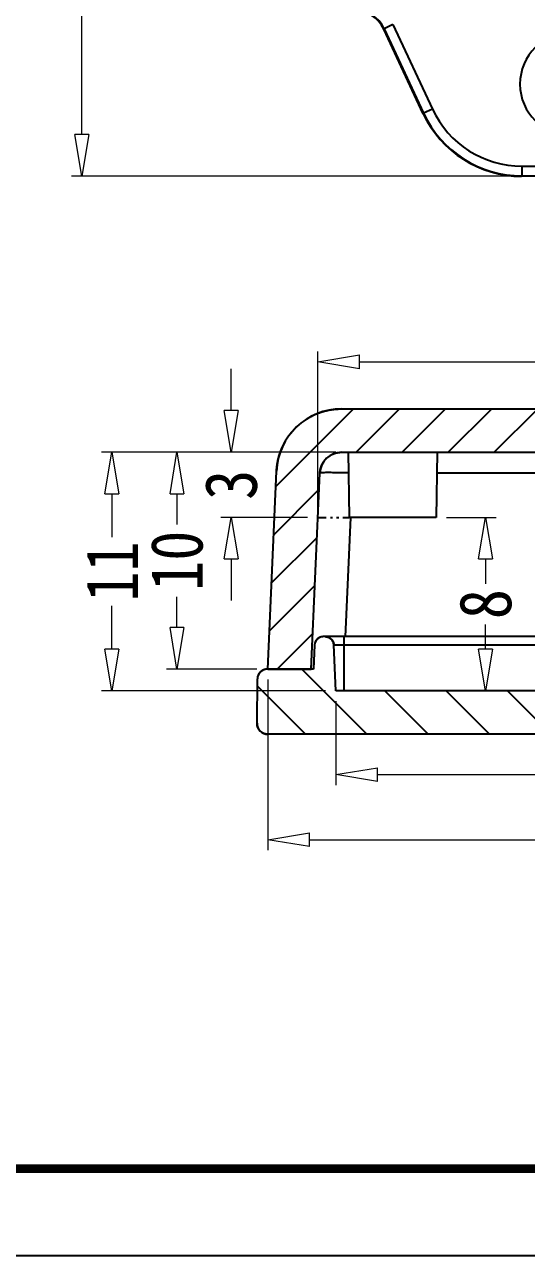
# Model space of a CAD drawing. Header units: millimetres. Extents: x 424 to 1788, y -1993 to 196.
# Drawn here: x 472 to 495.1, y 34.8 to 91.6 of the extents above; entities that cross this region are included whole.
import ezdxf

# ---------------------------------------------------------------- set-up
doc = ezdxf.new("R2010")
doc.units = ezdxf.units.MM
doc.linetypes.add('DIVIDE', pattern=[31.75, 12.7, -6.35, 0, -6.35, 0, -6.35])
doc.layers.add('dim', color=3, linetype='Continuous', lineweight=9)
doc.layers.add('from', color=7, linetype='Continuous')
doc.styles.add('FFS', font='SIMFANG.TTF', dxfattribs={"width": 0.85})
doc.dimstyles.new('YanXiu', dxfattribs={"dimtxt": 2.5, "dimasz": 2.2, "dimexe": 1, "dimexo": 0.6, "dimgap": 0.66, "dimtad": 0, "dimzin": 9, "dimdsep": 46, "dimtxsty": 'FFS', "dimblk": 'CLOSEDBLANK', "dimcen": 0, "dimclrd": 256, "dimclre": 131, "dimclrt": 42, "dimazin": 0, "dimtfac": 1, "dimtofl": 0, "dimtmove": 0, "dimatfit": 3, "dimldrblk": 'CLOSEDBLANK', "dimfxl": 1, "dimlwd": 5, "dimlwe": 5, "dimarcsym": 0})

# ---------------------------------------------------------------- blocks, each defined once
blk = doc.blocks.new('_ClosedBlank')
at = {"color": 0, "linetype": 'ByBlock', "lineweight": -2}
for p, q in [((-1, 0.167), (0, 0)), ((-1, 0.167), (-1, -0.167)), ((0, 0), (-1, -0.167))]:
    blk.add_line(p, q, dxfattribs=at)
blk = doc.blocks.new('*D80')
at = {"layer": 'Defpoints', "color": 0}
for p in [(494.894, 180.888), (474.629, 84.588), (494.894, 84.588)]:
    blk.add_point(p, dxfattribs=at)
at = {"layer": 'dim', "color": 131, "lineweight": 5}
for p, q in [((494.414, 180.888), (474.149, 180.888)), ((494.414, 84.588), (474.149, 84.588))]:
    blk.add_line(p, q, dxfattribs=at)
at = {"layer": 'dim', "lineweight": 5}
for p, q in [((474.629, 178.968), (474.629, 135.821)), ((474.629, 86.508), (474.629, 129.656))]:
    blk.add_line(p, q, dxfattribs=at)
at = {"layer": 'dim', "lineweight": 5, "xscale": 1.92, "yscale": 1.92, "zscale": 1.92}
for p, rotation in [((474.629, 180.888), 90), ((474.629, 84.588), 270)]:
    blk.add_blockref('_ClosedBlank', p, dxfattribs=dict(at, rotation=rotation))
at = {"layer": 'dim', "color": 42, "insert": (474.629, 132.738), "char_height": 2.4, "attachment_point": 5, "rotation": 90, "style": 'FFS'}
blk.add_mtext('96.3', dxfattribs=at)
blk = doc.blocks.new('*D85')
at = {"layer": 'Defpoints', "color": 0}
for p in [(520.891, 76.037), (485.506, 68.865, 0), (520.891, 68.865, 0)]:
    blk.add_point(p, dxfattribs=at)
at = {"layer": 'dim', "color": 131, "lineweight": 5}
for p, q in [((485.506, 69.345), (485.506, 76.517)), ((520.891, 69.345), (520.891, 76.517))]:
    blk.add_line(p, q, dxfattribs=at)
at = {"layer": 'dim', "lineweight": 5}
for p, q in [((487.426, 76.037), (499.487, 76.037)), ((518.971, 76.037), (506.909, 76.037))]:
    blk.add_line(p, q, dxfattribs=at)
at = {"layer": 'dim', "lineweight": 5, "xscale": 1.92, "yscale": 1.92, "zscale": 1.92, "rotation": 180}
blk.add_blockref('_ClosedBlank', (485.506, 76.037), dxfattribs=at)
at = {"layer": 'dim', "lineweight": 5, "xscale": 1.92, "yscale": 1.92, "zscale": 1.92}
blk.add_blockref('_ClosedBlank', (520.891, 76.037), dxfattribs=at)
at = {"layer": 'dim', "color": 42, "insert": (503.198, 76.037), "char_height": 2.4, "attachment_point": 5, "style": 'FFS'}
blk.add_mtext('35.38', dxfattribs=at)
blk = doc.blocks.new('*D86')
at = {"layer": 'Defpoints', "color": 0}
for p in [(486.333, 60.865, 0), (520.063, 60.865, 0), (520.063, 57.004)]:
    blk.add_point(p, dxfattribs=at)
at = {"layer": 'dim', "color": 131, "lineweight": 5}
for p, q in [((486.333, 60.385), (486.333, 56.524)), ((520.063, 60.385), (520.063, 56.524))]:
    blk.add_line(p, q, dxfattribs=at)
at = {"layer": 'dim', "lineweight": 5}
for p, q in [((488.253, 57.004), (499.454, 57.004)), ((518.143, 57.004), (506.942, 57.004))]:
    blk.add_line(p, q, dxfattribs=at)
at = {"layer": 'dim', "lineweight": 5, "xscale": 1.92, "yscale": 1.92, "zscale": 1.92, "rotation": 180}
blk.add_blockref('_ClosedBlank', (486.333, 57.004), dxfattribs=at)
at = {"layer": 'dim', "lineweight": 5, "xscale": 1.92, "yscale": 1.92, "zscale": 1.92}
blk.add_blockref('_ClosedBlank', (520.063, 57.004), dxfattribs=at)
at = {"layer": 'dim', "color": 42, "insert": (503.198, 57.004), "char_height": 2.4, "attachment_point": 5, "style": 'FFS'}
blk.add_mtext('33.73', dxfattribs=at)
blk = doc.blocks.new('*D87')
at = {"layer": 'Defpoints', "color": 0}
for p in [(483.198, 61.865, 0), (523.198, 61.865, 0), (523.198, 54.004)]:
    blk.add_point(p, dxfattribs=at)
at = {"layer": 'dim', "color": 131, "lineweight": 5}
for p, q in [((483.198, 61.385), (483.198, 53.524)), ((523.198, 61.385), (523.198, 53.524))]:
    blk.add_line(p, q, dxfattribs=at)
at = {"layer": 'dim', "lineweight": 5}
for p, q in [((485.118, 54.004), (501.494, 54.004)), ((521.278, 54.004), (504.902, 54.004))]:
    blk.add_line(p, q, dxfattribs=at)
at = {"layer": 'dim', "lineweight": 5, "xscale": 1.92, "yscale": 1.92, "zscale": 1.92, "rotation": 180}
blk.add_blockref('_ClosedBlank', (483.198, 54.004), dxfattribs=at)
at = {"layer": 'dim', "lineweight": 5, "xscale": 1.92, "yscale": 1.92, "zscale": 1.92}
blk.add_blockref('_ClosedBlank', (523.198, 54.004), dxfattribs=at)
at = {"layer": 'dim', "color": 42, "insert": (503.198, 54.004), "char_height": 2.4, "attachment_point": 5, "style": 'FFS'}
blk.add_mtext('40', dxfattribs=at)
blk = doc.blocks.new('*D88')
at = {"layer": 'Defpoints', "color": 0}
for p in [(486.812, 71.865, 0), (479.011, 61.865), (483.166, 61.865, 0)]:
    blk.add_point(p, dxfattribs=at)
at = {"layer": 'dim', "color": 131, "lineweight": 5}
for p, q in [((486.332, 71.865), (478.531, 71.865)), ((482.686, 61.865), (478.531, 61.865))]:
    blk.add_line(p, q, dxfattribs=at)
at = {"layer": 'dim', "lineweight": 5}
for p, q in [((479.011, 69.945), (479.011, 68.53)), ((479.011, 63.785), (479.011, 65.2))]:
    blk.add_line(p, q, dxfattribs=at)
at = {"layer": 'dim', "lineweight": 5, "xscale": 1.92, "yscale": 1.92, "zscale": 1.92}
for p, rotation in [((479.011, 71.865), 90), ((479.011, 61.865), 270)]:
    blk.add_blockref('_ClosedBlank', p, dxfattribs=dict(at, rotation=rotation))
at = {"layer": 'dim', "color": 42, "insert": (479.011, 66.865), "char_height": 2.4, "attachment_point": 5, "rotation": 90, "style": 'FFS'}
blk.add_mtext('10', dxfattribs=at)
blk = doc.blocks.new('*D89')
at = {"layer": 'Defpoints', "color": 0}
for p in [(486.812, 71.865, 0), (476.011, 60.865), (486.333, 60.865, 0)]:
    blk.add_point(p, dxfattribs=at)
at = {"layer": 'dim', "color": 131, "lineweight": 5}
for p, q in [((486.332, 71.865), (475.531, 71.865)), ((485.853, 60.865), (475.531, 60.865))]:
    blk.add_line(p, q, dxfattribs=at)
at = {"layer": 'dim', "lineweight": 5}
for p, q in [((476.011, 69.945), (476.011, 67.947)), ((476.011, 62.785), (476.011, 64.782))]:
    blk.add_line(p, q, dxfattribs=at)
at = {"layer": 'dim', "lineweight": 5, "xscale": 1.92, "yscale": 1.92, "zscale": 1.92}
for p, rotation in [((476.011, 71.865), 90), ((476.011, 60.865), 270)]:
    blk.add_blockref('_ClosedBlank', p, dxfattribs=dict(at, rotation=rotation))
at = {"layer": 'dim', "color": 42, "insert": (476.011, 66.365), "char_height": 2.4, "attachment_point": 5, "rotation": 90, "style": 'FFS'}
blk.add_mtext('11', dxfattribs=at)
blk = doc.blocks.new('*D90')
at = {"layer": 'Defpoints', "color": 0}
for p in [(486.812, 71.865, 0), (481.511, 68.865), (485.506, 68.865)]:
    blk.add_point(p, dxfattribs=at)
at = {"layer": 'dim', "lineweight": 5}
for p, q in [((481.511, 73.785), (481.511, 75.705)), ((481.511, 66.945), (481.511, 65.025))]:
    blk.add_line(p, q, dxfattribs=at)
at = {"layer": 'dim', "color": 131, "lineweight": 5}
for p, q in [((486.332, 71.865), (481.031, 71.865)), ((485.026, 68.865), (481.031, 68.865))]:
    blk.add_line(p, q, dxfattribs=at)
at = {"layer": 'dim', "lineweight": 5, "xscale": 1.92, "yscale": 1.92, "zscale": 1.92}
for p, rotation in [((481.511, 71.865), 270), ((481.511, 68.865), 90)]:
    blk.add_blockref('_ClosedBlank', p, dxfattribs=dict(at, rotation=rotation))
at = {"layer": 'dim', "color": 42, "insert": (481.511, 70.365), "char_height": 2.4, "attachment_point": 5, "rotation": 90, "style": 'FFS'}
blk.add_mtext('3', dxfattribs=at)
blk = doc.blocks.new('*D91')
at = {"layer": 'Defpoints', "color": 0}
for p in [(490.948, 68.865, 0), (491.413, 60.865, 0), (493.231, 60.865)]:
    blk.add_point(p, dxfattribs=at)
at = {"layer": 'dim', "color": 131, "lineweight": 5}
for p, q in [((491.428, 68.865), (493.711, 68.865)), ((491.893, 60.865), (493.711, 60.865))]:
    blk.add_line(p, q, dxfattribs=at)
at = {"layer": 'dim', "lineweight": 5}
for p, q in [((493.231, 66.945), (493.231, 65.797)), ((493.231, 62.785), (493.231, 63.933))]:
    blk.add_line(p, q, dxfattribs=at)
at = {"layer": 'dim', "lineweight": 5, "xscale": 1.92, "yscale": 1.92, "zscale": 1.92}
for p, rotation in [((493.231, 68.865), 90), ((493.231, 60.865), 270)]:
    blk.add_blockref('_ClosedBlank', p, dxfattribs=dict(at, rotation=rotation))
at = {"layer": 'dim', "color": 42, "insert": (493.231, 64.865), "char_height": 2.4, "attachment_point": 5, "rotation": 90, "style": 'FFS'}
blk.add_mtext('8', dxfattribs=at)

msp = doc.modelspace()

# ---------------------------------------------------------------- hatches: boundary and pattern name
at = {"linetype": 'Continuous'}
h = msp.add_hatch(dxfattribs=at)
h.set_pattern_fill('DEFAULT__3', color=40, scale=1.5, angle=225, style=0, pattern_type=0)
h.set_pattern_definition([(225, (939.925, -336.7351), (1.06066, -1.06066), [])])
edge = h.paths.add_edge_path()
edge.add_line((521.196, 61.865), (523.198, 61.865))
edge.add_line((521.196, 61.865), (520.801, 70.909))
edge.add_spline(control_points=[(520.801, 70.909), (520.777, 71.474), (520.368, 71.865), (519.802, 71.865)], knot_values=[0, 0, 0, 0, 1, 1, 1, 1], weights=[1, 0.814909, 0.814909, 1], degree=3, periodic=0)
edge.add_line((486.594, 71.865), (519.802, 71.865))
edge.add_spline(control_points=[(485.595, 70.909), (485.62, 71.474), (486.028, 71.865), (486.594, 71.865)], knot_values=[0, 0, 0, 0, 1, 1, 1, 1], weights=[1, 0.814909, 0.814909, 1], degree=3, periodic=0)
edge.add_line((485.2, 61.865), (485.595, 70.909))
edge.add_line((483.198, 61.865), (485.2, 61.865))
edge.add_line((483.198, 61.865), (483.597, 70.996))
edge.add_spline(control_points=[(483.597, 70.996), (483.671, 72.691), (484.897, 73.865), (486.594, 73.865)], knot_values=[0, 0, 0, 0, 1, 1, 1, 1], weights=[1, 0.814909, 0.814909, 1], degree=3, periodic=0)
edge.add_line((486.594, 73.865), (519.802, 73.865))
edge.add_spline(control_points=[(522.799, 70.996), (522.725, 72.691), (521.499, 73.865), (519.802, 73.865)], knot_values=[0, 0, 0, 0, 1, 1, 1, 1], weights=[1, 0.814909, 0.814909, 1], degree=3, periodic=0)
edge.add_line((523.198, 61.865), (522.799, 70.996))
h = msp.add_hatch(dxfattribs=at)
h.set_pattern_fill('DEFAULT__4', color=40, scale=2, angle=135, style=0, pattern_type=0)
h.set_pattern_definition([(135, (939.925, -336.7351), (-1.4142136, -1.4142136), [])])
edge = h.paths.add_edge_path()
edge.add_line((523.23, 61.865), (521.096, 61.865))
edge.add_spline(control_points=[(523.23, 61.865), (523.492, 61.865), (523.678, 61.681), (523.68, 61.419)], knot_values=[0, 0, 0, 0, 1, 1, 1, 1], weights=[1, 0.80679, 0.80679, 1], degree=3, periodic=0)
edge.add_line((523.698, 59.369), (523.68, 61.419))
edge.add_spline(control_points=[(523.198, 58.865), (523.493, 58.865), (523.701, 59.074), (523.698, 59.369)], knot_values=[0, 0, 0, 0, 1, 1, 1, 1], weights=[1, 0.802676, 0.802676, 1], degree=3, periodic=0)
edge.add_line((523.198, 58.865), (483.198, 58.865))
edge.add_spline(control_points=[(483.198, 58.865), (482.903, 58.865), (482.696, 59.074), (482.698, 59.369)], knot_values=[0, 0, 0, 0, 1, 1, 1, 1], weights=[1, 0.802676, 0.802676, 1], degree=3, periodic=0)
edge.add_line((482.698, 59.369), (482.716, 61.419))
edge.add_spline(control_points=[(483.166, 61.865), (482.904, 61.865), (482.718, 61.681), (482.716, 61.419)], knot_values=[0, 0, 0, 0, 1, 1, 1, 1], weights=[1, 0.80679, 0.80679, 1], degree=3, periodic=0)
edge.add_line((485.3, 61.865), (483.166, 61.865))
edge.add_line((485.349, 62.982), (485.3, 61.865))
edge.add_spline(control_points=[(485.749, 63.365), (485.522, 63.365), (485.359, 63.208), (485.349, 62.982)], knot_values=[0, 0, 0, 0, 1, 1, 1, 1], weights=[1, 0.814909, 0.814909, 1], degree=3, periodic=0)
edge.add_line((485.841, 63.365), (485.749, 63.365))
edge.add_spline(control_points=[(485.841, 63.365), (486.067, 63.365), (486.231, 63.208), (486.241, 62.982)], knot_values=[0, 0, 0, 0, 1, 1, 1, 1], weights=[1, 0.814909, 0.814909, 1], degree=3, periodic=0)
edge.add_line((486.333, 60.865), (486.241, 62.982))
edge.add_line((520.063, 60.865), (486.333, 60.865))
edge.add_line((520.063, 60.865), (520.156, 62.982))
edge.add_spline(control_points=[(520.555, 63.365), (520.329, 63.365), (520.166, 63.208), (520.156, 62.982)], knot_values=[0, 0, 0, 0, 1, 1, 1, 1], weights=[1, 0.814909, 0.814909, 1], degree=3, periodic=0)
edge.add_line((520.648, 63.365), (520.555, 63.365))
edge.add_spline(control_points=[(520.648, 63.365), (520.874, 63.365), (521.037, 63.208), (521.047, 62.982)], knot_values=[0, 0, 0, 0, 1, 1, 1, 1], weights=[1, 0.814909, 0.814909, 1], degree=3, periodic=0)
edge.add_line((521.047, 62.982), (521.096, 61.865))

# ---------------------------------------------------------------- linework, layer by layer
at = {"color": 7, "linetype": 'Continuous'}
for p, q in [((488.556, 91.39), (488.545, 91.372)), ((490.362, 87.475), (488.545, 91.372)), ((488.964, 91.58), (488.556, 91.39)), ((488.556, 91.39), (490.373, 87.493)), ((488.964, 91.58), (490.781, 87.683)), ((490.373, 87.493), (490.362, 87.475)), ((490.781, 87.683), (490.373, 87.493)), ((511.503, 84.588), (494.893, 84.588)), ((494.905, 84.606), (494.894, 84.588)), ((494.905, 85.056), (494.905, 84.606)), ((494.905, 85.056), (511.492, 85.056)), ((494.905, 84.606), (511.491, 84.606)), ((486.594, 73.865, 0), (519.802, 73.865, 0)), ((486.594, 73.865, 0), (519.802, 73.865, 0)), ((486.594, 71.865, 0), (519.802, 71.865, 0)), ((486.594, 71.865, 0), (519.802, 71.865, 0)), ((486.896, 71.865, 0), (486.948, 68.865, 0)), ((491.001, 71.865, 0), (490.948, 68.865, 0)), ((483.198, 61.865, 0), (483.597, 70.996, 0)), ((483.198, 61.865, 0), (483.597, 70.996, 0)), ((485.2, 61.865, 0), (485.595, 70.909, 0)), ((485.2, 61.865, 0), (485.595, 70.909, 0)), ((512.965, 70.909, 0), (490.984, 70.909, 0)), ((487.004, 68.863, 0), (486.764, 63.362, 0)), ((490.948, 68.865, 0), (486.948, 68.865, 0)), ((485.349, 62.982, 0), (485.3, 61.865, 0)), ((485.349, 62.982, 0), (485.3, 61.865, 0)), ((514.939, 63.365, 0), (485.749, 63.365, 0)), ((485.841, 63.365, 0), (485.749, 63.365, 0)), ((486.333, 60.865, 0), (486.241, 62.982, 0)), ((486.241, 62.982, 0), (514.933, 62.982, 0)), ((486.333, 60.865, 0), (486.241, 62.982, 0)), ((486.699, 63.365, 0), (486.699, 60.865, 0)), ((485.3, 61.865, 0), (483.166, 61.865, 0)), ((485.3, 61.865, 0), (483.166, 61.865, 0)), ((483.198, 61.865, 0), (485.2, 61.865, 0)), ((482.698, 59.369, 0), (482.716, 61.419, 0)), ((482.698, 59.369, 0), (482.716, 61.419, 0)), ((520.063, 60.865, 0), (486.333, 60.865, 0)), ((520.063, 60.865, 0), (486.333, 60.865, 0)), ((523.198, 58.865, 0), (483.198, 58.865, 0)), ((523.198, 58.865, 0), (483.198, 58.865, 0))]:
    msp.add_line(p, q, dxfattribs=at)
at = {"color": 2, "linetype": 'DIVIDE', "ltscale": 0.03}
msp.add_line((485.506, 68.865), (486.948, 68.865), dxfattribs=at)
at = {"color": 7, "linetype": 'Continuous'}
for centre, radius, start, end in [((487.185, 90.739), 1.5, 25, 90.0074), ((487.197, 90.756), 1.5, 25.0001, 90.0072), ((497.198, 88.838), 2.382, 90, 270), ((494.893, 89.588), 5, 205.0001, 270.0039), ((494.905, 89.606), 5, 205, 270.0039), ((494.905, 89.606), 4.55, 204.9998, 270.0002), ((486.594, 70.865, 0), 3, 90, 177.5), ((486.594, 70.865, 0), 1, 90, 177.5), ((485.749, 62.965, 0), 0.4, 90, 177.5), ((485.841, 62.965, 0), 0.4, 2.5, 90), ((483.166, 61.415, 0), 0.45, 90, 179.5), ((483.198, 59.365, 0), 0.5, 179.5, 270)]:
    msp.add_arc(centre, radius, start, end, dxfattribs=at)
for points, start_tangent, end_tangent in [([(483.597, 70.996, 0), (483.598, 71.028, 0), (483.6, 71.061, 0), (483.603, 71.093, 0), (483.605, 71.126, 0), (483.608, 71.159, 0), (483.612, 71.192, 0), (483.616, 71.225, 0), (483.62, 71.258, 0), (483.624, 71.292, 0), (483.629, 71.325, 0), (483.635, 71.358, 0), (483.641, 71.392, 0), (483.647, 71.425, 0), (483.653, 71.459, 0), (483.66, 71.493, 0), (483.668, 71.526, 0), (483.676, 71.56, 0), (483.684, 71.594, 0), (483.692, 71.627, 0), (483.701, 71.661, 0), (483.711, 71.695, 0), (483.721, 71.728, 0), (483.731, 71.762, 0), (483.742, 71.796, 0), (483.753, 71.829, 0), (483.765, 71.863, 0), (483.777, 71.897, 0), (483.789, 71.93, 0), (483.802, 71.964, 0), (483.816, 71.997, 0), (483.83, 72.03, 0), (483.844, 72.064, 0), (483.858, 72.097, 0), (483.874, 72.13, 0), (483.889, 72.163, 0), (483.905, 72.195, 0), (483.921, 72.228, 0), (483.938, 72.261, 0), (483.956, 72.293, 0), (483.973, 72.325, 0), (483.991, 72.357, 0), (484.01, 72.389, 0), (484.029, 72.421, 0), (484.048, 72.452, 0), (484.068, 72.484, 0), (484.088, 72.515, 0), (484.109, 72.546, 0), (484.13, 72.577, 0), (484.152, 72.607, 0), (484.173, 72.637, 0), (484.196, 72.667, 0), (484.218, 72.697, 0), (484.241, 72.727, 0), (484.265, 72.756, 0), (484.289, 72.785, 0), (484.313, 72.813, 0), (484.337, 72.842, 0), (484.362, 72.87, 0), (484.388, 72.898, 0), (484.413, 72.925, 0), (484.439, 72.952, 0), (484.466, 72.979, 0), (484.492, 73.006, 0), (484.519, 73.032, 0), (484.547, 73.058, 0), (484.574, 73.083, 0), (484.602, 73.109, 0), (484.631, 73.133, 0), (484.659, 73.158, 0), (484.688, 73.182, 0), (484.717, 73.206, 0), (484.747, 73.229, 0), (484.777, 73.252, 0), (484.806, 73.274, 0), (484.837, 73.296, 0), (484.867, 73.318, 0), (484.898, 73.34, 0), (484.929, 73.36, 0), (484.96, 73.381, 0), (484.991, 73.401, 0), (485.023, 73.421, 0), (485.055, 73.44, 0), (485.087, 73.459, 0), (485.119, 73.477, 0), (485.151, 73.495, 0), (485.184, 73.513, 0), (485.217, 73.53, 0), (485.249, 73.547, 0), (485.282, 73.563, 0), (485.316, 73.579, 0), (485.349, 73.594, 0), (485.382, 73.609, 0), (485.416, 73.624, 0), (485.449, 73.638, 0), (485.483, 73.652, 0), (485.516, 73.665, 0), (485.55, 73.678, 0), (485.584, 73.69, 0), (485.618, 73.702, 0), (485.652, 73.713, 0), (485.686, 73.724, 0), (485.72, 73.735, 0), (485.754, 73.745, 0), (485.788, 73.755, 0), (485.822, 73.764, 0), (485.857, 73.773, 0), (485.891, 73.781, 0), (485.925, 73.789, 0), (485.959, 73.797, 0), (485.993, 73.804, 0), (486.027, 73.811, 0), (486.061, 73.817, 0), (486.095, 73.823, 0), (486.129, 73.829, 0), (486.163, 73.834, 0), (486.196, 73.838, 0), (486.23, 73.843, 0), (486.264, 73.847, 0), (486.297, 73.85, 0), (486.331, 73.853, 0), (486.364, 73.856, 0), (486.397, 73.858, 0), (486.43, 73.86, 0), (486.463, 73.862, 0), (486.496, 73.863, 0), (486.529, 73.864, 0), (486.561, 73.865, 0), (486.594, 73.865, 0)], (0.043619, 0.999048), (1, 0)), ([(485.595, 70.909, 0), (485.595, 70.919, 0), (485.596, 70.93, 0), (485.597, 70.941, 0), (485.598, 70.952, 0), (485.599, 70.963, 0), (485.6, 70.974, 0), (485.601, 70.985, 0), (485.603, 70.996, 0), (485.604, 71.007, 0), (485.606, 71.018, 0), (485.608, 71.029, 0), (485.609, 71.041, 0), (485.612, 71.052, 0), (485.614, 71.063, 0), (485.616, 71.074, 0), (485.619, 71.085, 0), (485.621, 71.097, 0), (485.624, 71.108, 0), (485.627, 71.119, 0), (485.63, 71.13, 0), (485.633, 71.142, 0), (485.636, 71.153, 0), (485.64, 71.164, 0), (485.643, 71.175, 0), (485.647, 71.186, 0), (485.651, 71.198, 0), (485.655, 71.209, 0), (485.659, 71.22, 0), (485.663, 71.231, 0), (485.668, 71.242, 0), (485.672, 71.253, 0), (485.677, 71.264, 0), (485.682, 71.276, 0), (485.687, 71.287, 0), (485.692, 71.297, 0), (485.698, 71.308, 0), (485.703, 71.319, 0), (485.709, 71.33, 0), (485.714, 71.341, 0), (485.72, 71.352, 0), (485.726, 71.362, 0), (485.733, 71.373, 0), (485.739, 71.384, 0), (485.745, 71.394, 0), (485.752, 71.405, 0), (485.759, 71.415, 0), (485.766, 71.425, 0), (485.773, 71.435, 0), (485.78, 71.446, 0), (485.787, 71.456, 0), (485.795, 71.466, 0), (485.802, 71.476, 0), (485.81, 71.485, 0), (485.818, 71.495, 0), (485.826, 71.505, 0), (485.834, 71.514, 0), (485.842, 71.524, 0), (485.85, 71.533, 0), (485.859, 71.543, 0), (485.867, 71.552, 0), (485.876, 71.561, 0), (485.885, 71.57, 0), (485.893, 71.579, 0), (485.902, 71.587, 0), (485.912, 71.596, 0), (485.921, 71.604, 0), (485.93, 71.613, 0), (485.94, 71.621, 0), (485.949, 71.629, 0), (485.959, 71.637, 0), (485.968, 71.645, 0), (485.978, 71.653, 0), (485.988, 71.661, 0), (485.998, 71.668, 0), (486.008, 71.675, 0), (486.018, 71.683, 0), (486.029, 71.69, 0), (486.039, 71.697, 0), (486.049, 71.704, 0), (486.06, 71.71, 0), (486.07, 71.717, 0), (486.081, 71.723, 0), (486.092, 71.73, 0), (486.102, 71.736, 0), (486.113, 71.742, 0), (486.124, 71.748, 0), (486.135, 71.753, 0), (486.146, 71.759, 0), (486.157, 71.764, 0), (486.168, 71.77, 0), (486.179, 71.775, 0), (486.19, 71.78, 0), (486.201, 71.785, 0), (486.212, 71.789, 0), (486.224, 71.794, 0), (486.235, 71.798, 0), (486.246, 71.802, 0), (486.257, 71.807, 0), (486.269, 71.811, 0), (486.28, 71.814, 0), (486.291, 71.818, 0), (486.303, 71.822, 0), (486.314, 71.825, 0), (486.325, 71.828, 0), (486.337, 71.831, 0), (486.348, 71.834, 0), (486.36, 71.837, 0), (486.371, 71.84, 0), (486.382, 71.842, 0), (486.394, 71.845, 0), (486.405, 71.847, 0), (486.416, 71.849, 0), (486.428, 71.851, 0), (486.439, 71.853, 0), (486.45, 71.855, 0), (486.461, 71.856, 0), (486.473, 71.858, 0), (486.484, 71.859, 0), (486.495, 71.86, 0), (486.506, 71.861, 0), (486.517, 71.862, 0), (486.528, 71.863, 0), (486.539, 71.863, 0), (486.55, 71.864, 0), (486.561, 71.864, 0), (486.572, 71.865, 0), (486.583, 71.865, 0), (486.594, 71.865, 0)], (0.043619, 0.999048), (1, 0)), ([(486.912, 70.913, 0), (486.706, 70.918, 0), (486.345, 70.924, 0), (486.034, 70.927, 0), (485.796, 70.924, 0), (485.646, 70.918, 0), (485.595, 70.909, 0)], (-0.999686, 0.02504), (-0.045663, -0.998957)), ([(485.749, 63.365, 0), (485.744, 63.365, 0), (485.74, 63.365, 0), (485.735, 63.365, 0), (485.731, 63.365, 0), (485.727, 63.364, 0), (485.722, 63.364, 0), (485.718, 63.364, 0), (485.713, 63.363, 0), (485.709, 63.363, 0), (485.705, 63.363, 0), (485.7, 63.362, 0), (485.696, 63.361, 0), (485.691, 63.361, 0), (485.687, 63.36, 0), (485.682, 63.359, 0), (485.677, 63.359, 0), (485.673, 63.358, 0), (485.668, 63.357, 0), (485.664, 63.356, 0), (485.659, 63.355, 0), (485.655, 63.354, 0), (485.65, 63.353, 0), (485.646, 63.351, 0), (485.641, 63.35, 0), (485.637, 63.349, 0), (485.632, 63.348, 0), (485.627, 63.346, 0), (485.623, 63.345, 0), (485.618, 63.343, 0), (485.614, 63.342, 0), (485.609, 63.34, 0), (485.605, 63.338, 0), (485.6, 63.336, 0), (485.596, 63.335, 0), (485.591, 63.333, 0), (485.587, 63.331, 0), (485.583, 63.329, 0), (485.578, 63.327, 0), (485.574, 63.325, 0), (485.569, 63.323, 0), (485.565, 63.32, 0), (485.561, 63.318, 0), (485.556, 63.316, 0), (485.552, 63.313, 0), (485.548, 63.311, 0), (485.543, 63.308, 0), (485.539, 63.306, 0), (485.535, 63.303, 0), (485.531, 63.3, 0), (485.527, 63.298, 0), (485.522, 63.295, 0), (485.518, 63.292, 0), (485.514, 63.289, 0), (485.51, 63.286, 0), (485.506, 63.283, 0), (485.502, 63.28, 0), (485.498, 63.277, 0), (485.494, 63.274, 0), (485.491, 63.271, 0), (485.487, 63.267, 0), (485.483, 63.264, 0), (485.479, 63.261, 0), (485.476, 63.257, 0), (485.472, 63.254, 0), (485.468, 63.25, 0), (485.465, 63.247, 0), (485.461, 63.243, 0), (485.458, 63.24, 0), (485.454, 63.236, 0), (485.451, 63.232, 0), (485.448, 63.229, 0), (485.444, 63.225, 0), (485.441, 63.221, 0), (485.438, 63.217, 0), (485.435, 63.213, 0), (485.432, 63.209, 0), (485.429, 63.205, 0), (485.426, 63.201, 0), (485.423, 63.197, 0), (485.42, 63.193, 0), (485.417, 63.189, 0), (485.414, 63.185, 0), (485.412, 63.181, 0), (485.409, 63.177, 0), (485.407, 63.172, 0), (485.404, 63.168, 0), (485.402, 63.164, 0), (485.399, 63.16, 0), (485.397, 63.155, 0), (485.394, 63.151, 0), (485.392, 63.147, 0), (485.39, 63.142, 0), (485.388, 63.138, 0), (485.386, 63.134, 0), (485.384, 63.129, 0), (485.382, 63.125, 0), (485.38, 63.12, 0), (485.378, 63.116, 0), (485.376, 63.111, 0), (485.375, 63.107, 0), (485.373, 63.103, 0), (485.371, 63.098, 0), (485.37, 63.094, 0), (485.368, 63.089, 0), (485.367, 63.085, 0), (485.365, 63.08, 0), (485.364, 63.076, 0), (485.363, 63.071, 0), (485.362, 63.067, 0), (485.361, 63.062, 0), (485.359, 63.058, 0), (485.358, 63.053, 0), (485.357, 63.049, 0), (485.356, 63.044, 0), (485.356, 63.04, 0), (485.355, 63.035, 0), (485.354, 63.031, 0), (485.353, 63.026, 0), (485.353, 63.022, 0), (485.352, 63.017, 0), (485.351, 63.013, 0), (485.351, 63.009, 0), (485.35, 63.004, 0), (485.35, 63, 0), (485.35, 62.995, 0), (485.349, 62.991, 0), (485.349, 62.987, 0), (485.349, 62.982, 0)], (-1, 0), (-0.043619, -0.999048)), ([(485.841, 63.365, 0), (485.845, 63.365, 0), (485.85, 63.365, 0), (485.854, 63.365, 0), (485.858, 63.365, 0), (485.863, 63.364, 0), (485.867, 63.364, 0), (485.872, 63.364, 0), (485.876, 63.363, 0), (485.881, 63.363, 0), (485.885, 63.363, 0), (485.889, 63.362, 0), (485.894, 63.361, 0), (485.898, 63.361, 0), (485.903, 63.36, 0), (485.908, 63.359, 0), (485.912, 63.359, 0), (485.917, 63.358, 0), (485.921, 63.357, 0), (485.926, 63.356, 0), (485.93, 63.355, 0), (485.935, 63.354, 0), (485.939, 63.353, 0), (485.944, 63.351, 0), (485.948, 63.35, 0), (485.953, 63.349, 0), (485.957, 63.348, 0), (485.962, 63.346, 0), (485.967, 63.345, 0), (485.971, 63.343, 0), (485.976, 63.342, 0), (485.98, 63.34, 0), (485.985, 63.338, 0), (485.989, 63.336, 0), (485.994, 63.335, 0), (485.998, 63.333, 0), (486.003, 63.331, 0), (486.007, 63.329, 0), (486.011, 63.327, 0), (486.016, 63.325, 0), (486.02, 63.323, 0), (486.025, 63.32, 0), (486.029, 63.318, 0), (486.033, 63.316, 0), (486.038, 63.313, 0), (486.042, 63.311, 0), (486.046, 63.308, 0), (486.05, 63.306, 0), (486.055, 63.303, 0), (486.059, 63.3, 0), (486.063, 63.298, 0), (486.067, 63.295, 0), (486.071, 63.292, 0), (486.075, 63.289, 0), (486.079, 63.286, 0), (486.083, 63.283, 0), (486.087, 63.28, 0), (486.091, 63.277, 0), (486.095, 63.274, 0), (486.099, 63.271, 0), (486.103, 63.267, 0), (486.107, 63.264, 0), (486.11, 63.261, 0), (486.114, 63.257, 0), (486.118, 63.254, 0), (486.121, 63.25, 0), (486.125, 63.247, 0), (486.128, 63.243, 0), (486.132, 63.24, 0), (486.135, 63.236, 0), (486.139, 63.232, 0), (486.142, 63.229, 0), (486.145, 63.225, 0), (486.148, 63.221, 0), (486.152, 63.217, 0), (486.155, 63.213, 0), (486.158, 63.209, 0), (486.161, 63.205, 0), (486.164, 63.201, 0), (486.167, 63.197, 0), (486.169, 63.193, 0), (486.172, 63.189, 0), (486.175, 63.185, 0), (486.178, 63.181, 0), (486.18, 63.177, 0), (486.183, 63.172, 0), (486.186, 63.168, 0), (486.188, 63.164, 0), (486.19, 63.16, 0), (486.193, 63.155, 0), (486.195, 63.151, 0), (486.197, 63.147, 0), (486.199, 63.142, 0), (486.202, 63.138, 0), (486.204, 63.134, 0), (486.206, 63.129, 0), (486.208, 63.125, 0), (486.21, 63.12, 0), (486.211, 63.116, 0), (486.213, 63.111, 0), (486.215, 63.107, 0), (486.217, 63.103, 0), (486.218, 63.098, 0), (486.22, 63.094, 0), (486.221, 63.089, 0), (486.223, 63.085, 0), (486.224, 63.08, 0), (486.225, 63.076, 0), (486.227, 63.071, 0), (486.228, 63.067, 0), (486.229, 63.062, 0), (486.23, 63.058, 0), (486.231, 63.053, 0), (486.232, 63.049, 0), (486.233, 63.044, 0), (486.234, 63.04, 0), (486.235, 63.035, 0), (486.236, 63.031, 0), (486.236, 63.026, 0), (486.237, 63.022, 0), (486.238, 63.017, 0), (486.238, 63.013, 0), (486.239, 63.009, 0), (486.239, 63.004, 0), (486.239, 63, 0), (486.24, 62.995, 0), (486.24, 62.991, 0), (486.24, 62.987, 0), (486.241, 62.982, 0)], (1, 0), (0.043619, -0.999048)), ([(483.166, 61.865, 0), (483.161, 61.865, 0), (483.156, 61.865, 0), (483.151, 61.865, 0), (483.146, 61.865, 0), (483.141, 61.864, 0), (483.136, 61.864, 0), (483.131, 61.864, 0), (483.126, 61.863, 0), (483.121, 61.863, 0), (483.116, 61.862, 0), (483.11, 61.861, 0), (483.105, 61.861, 0), (483.1, 61.86, 0), (483.095, 61.859, 0), (483.09, 61.858, 0), (483.085, 61.858, 0), (483.079, 61.857, 0), (483.074, 61.855, 0), (483.069, 61.854, 0), (483.064, 61.853, 0), (483.058, 61.852, 0), (483.053, 61.851, 0), (483.048, 61.849, 0), (483.043, 61.848, 0), (483.038, 61.846, 0), (483.032, 61.845, 0), (483.027, 61.843, 0), (483.022, 61.841, 0), (483.017, 61.839, 0), (483.012, 61.838, 0), (483.006, 61.836, 0), (483.001, 61.834, 0), (482.996, 61.832, 0), (482.991, 61.829, 0), (482.986, 61.827, 0), (482.981, 61.825, 0), (482.976, 61.823, 0), (482.97, 61.82, 0), (482.965, 61.818, 0), (482.96, 61.815, 0), (482.955, 61.813, 0), (482.95, 61.81, 0), (482.945, 61.807, 0), (482.94, 61.804, 0), (482.935, 61.801, 0), (482.931, 61.798, 0), (482.926, 61.795, 0), (482.921, 61.792, 0), (482.916, 61.789, 0), (482.911, 61.786, 0), (482.907, 61.783, 0), (482.902, 61.779, 0), (482.897, 61.776, 0), (482.893, 61.772, 0), (482.888, 61.769, 0), (482.884, 61.765, 0), (482.879, 61.762, 0), (482.875, 61.758, 0), (482.87, 61.754, 0), (482.866, 61.75, 0), (482.862, 61.747, 0), (482.858, 61.743, 0), (482.853, 61.739, 0), (482.849, 61.735, 0), (482.845, 61.73, 0), (482.841, 61.726, 0), (482.837, 61.722, 0), (482.833, 61.718, 0), (482.829, 61.714, 0), (482.826, 61.709, 0), (482.822, 61.705, 0), (482.818, 61.7, 0), (482.814, 61.696, 0), (482.811, 61.691, 0), (482.807, 61.687, 0), (482.804, 61.682, 0), (482.801, 61.677, 0), (482.797, 61.673, 0), (482.794, 61.668, 0), (482.791, 61.663, 0), (482.788, 61.659, 0), (482.785, 61.654, 0), (482.782, 61.649, 0), (482.779, 61.644, 0), (482.776, 61.639, 0), (482.773, 61.634, 0), (482.77, 61.629, 0), (482.768, 61.624, 0), (482.765, 61.619, 0), (482.762, 61.614, 0), (482.76, 61.609, 0), (482.758, 61.604, 0), (482.755, 61.599, 0), (482.753, 61.594, 0), (482.751, 61.589, 0), (482.749, 61.583, 0), (482.747, 61.578, 0), (482.745, 61.573, 0), (482.743, 61.568, 0), (482.741, 61.563, 0), (482.739, 61.558, 0), (482.738, 61.552, 0), (482.736, 61.547, 0), (482.734, 61.542, 0), (482.733, 61.537, 0), (482.731, 61.532, 0), (482.73, 61.526, 0), (482.729, 61.521, 0), (482.727, 61.516, 0), (482.726, 61.511, 0), (482.725, 61.505, 0), (482.724, 61.5, 0), (482.723, 61.495, 0), (482.722, 61.49, 0), (482.721, 61.485, 0), (482.721, 61.48, 0), (482.72, 61.474, 0), (482.719, 61.469, 0), (482.719, 61.464, 0), (482.718, 61.459, 0), (482.718, 61.454, 0), (482.717, 61.449, 0), (482.717, 61.444, 0), (482.717, 61.439, 0), (482.716, 61.434, 0), (482.716, 61.429, 0), (482.716, 61.424, 0), (482.716, 61.419, 0)], (-1, 0), (-0.008727, -0.999962)), ([(483.198, 58.865, 0), (483.193, 58.865, 0), (483.187, 58.865, 0), (483.181, 58.865, 0), (483.176, 58.865, 0), (483.17, 58.866, 0), (483.164, 58.866, 0), (483.159, 58.867, 0), (483.153, 58.867, 0), (483.147, 58.868, 0), (483.142, 58.868, 0), (483.136, 58.869, 0), (483.13, 58.87, 0), (483.124, 58.87, 0), (483.118, 58.871, 0), (483.113, 58.872, 0), (483.107, 58.873, 0), (483.101, 58.874, 0), (483.095, 58.876, 0), (483.089, 58.877, 0), (483.083, 58.878, 0), (483.077, 58.88, 0), (483.072, 58.881, 0), (483.066, 58.883, 0), (483.06, 58.884, 0), (483.054, 58.886, 0), (483.048, 58.888, 0), (483.042, 58.89, 0), (483.036, 58.892, 0), (483.031, 58.894, 0), (483.025, 58.896, 0), (483.019, 58.898, 0), (483.013, 58.9, 0), (483.007, 58.903, 0), (483.002, 58.905, 0), (482.996, 58.908, 0), (482.99, 58.91, 0), (482.984, 58.913, 0), (482.979, 58.916, 0), (482.973, 58.918, 0), (482.967, 58.921, 0), (482.962, 58.924, 0), (482.956, 58.927, 0), (482.951, 58.931, 0), (482.945, 58.934, 0), (482.94, 58.937, 0), (482.934, 58.94, 0), (482.929, 58.944, 0), (482.923, 58.947, 0), (482.918, 58.951, 0), (482.913, 58.955, 0), (482.907, 58.958, 0), (482.902, 58.962, 0), (482.897, 58.966, 0), (482.892, 58.97, 0), (482.887, 58.974, 0), (482.882, 58.978, 0), (482.877, 58.982, 0), (482.872, 58.986, 0), (482.867, 58.991, 0), (482.862, 58.995, 0), (482.857, 58.999, 0), (482.852, 59.004, 0), (482.848, 59.008, 0), (482.843, 59.013, 0), (482.838, 59.018, 0), (482.834, 59.022, 0), (482.83, 59.027, 0), (482.825, 59.032, 0), (482.821, 59.037, 0), (482.817, 59.042, 0), (482.812, 59.047, 0), (482.808, 59.052, 0), (482.804, 59.057, 0), (482.8, 59.062, 0), (482.796, 59.067, 0), (482.793, 59.072, 0), (482.789, 59.078, 0), (482.785, 59.083, 0), (482.782, 59.088, 0), (482.778, 59.094, 0), (482.775, 59.099, 0), (482.771, 59.105, 0), (482.768, 59.11, 0), (482.765, 59.116, 0), (482.762, 59.121, 0), (482.758, 59.127, 0), (482.755, 59.132, 0), (482.753, 59.138, 0), (482.75, 59.144, 0), (482.747, 59.149, 0), (482.744, 59.155, 0), (482.742, 59.161, 0), (482.739, 59.167, 0), (482.737, 59.172, 0), (482.734, 59.178, 0), (482.732, 59.184, 0), (482.73, 59.19, 0), (482.728, 59.196, 0), (482.726, 59.202, 0), (482.724, 59.207, 0), (482.722, 59.213, 0), (482.72, 59.219, 0), (482.718, 59.225, 0), (482.716, 59.231, 0), (482.715, 59.237, 0), (482.713, 59.243, 0), (482.712, 59.249, 0), (482.71, 59.254, 0), (482.709, 59.26, 0), (482.708, 59.266, 0), (482.707, 59.272, 0), (482.706, 59.278, 0), (482.705, 59.284, 0), (482.704, 59.289, 0), (482.703, 59.295, 0), (482.702, 59.301, 0), (482.702, 59.307, 0), (482.701, 59.313, 0), (482.7, 59.318, 0), (482.7, 59.324, 0), (482.699, 59.33, 0), (482.699, 59.336, 0), (482.699, 59.341, 0), (482.698, 59.347, 0), (482.698, 59.353, 0), (482.698, 59.358, 0), (482.698, 59.364, 0), (482.698, 59.369, 0)], (-1, 0), (0.008727, 0.999962))]:
    msp.add_spline(points, degree=3, dxfattribs=dict(at, start_tangent=start_tangent, end_tangent=end_tangent))
at = {"layer": 'from', "elevation": 0}
msp.add_lwpolyline([(423.975, 34.841), (656.134, 34.841), (656.134, 196.171), (423.975, 196.171)], close=True, dxfattribs=at)
at = {"layer": 'from', "const_width": 0.4, "elevation": 0}
msp.add_lwpolyline([(427.976, 38.842), (427.976, 192.17), (652.133, 192.17), (652.133, 38.842), (427.976, 38.842)], dxfattribs=at)

# ---------------------------------------------------------------- dimensions: what is measured, and where the dimension line sits
at = {"layer": 'dim'}
dim = msp.add_linear_dim(base=(474.629, 84.588), p1=(494.894, 180.888), p2=(494.894, 84.588), angle=90, dimstyle='YanXiu', override={"dimtxt": 2.4, "dimasz": 1.92, "dimexe": 0.47976, "dimexo": 0.47976, "dimgap": 0.47976, "dimzin": 8}, dxfattribs=at)
dim.commit()
dim.dimension.update_dxf_attribs({"geometry": '*D80', "text_midpoint": (474.629, 132.738), "dimtype": 160})
for base, p1, p2, picture, middle in [((520.8906, 76.0368, 0), (485.5057, 68.8649), (520.8906, 68.8649), '*D85', (503.1981, 76.0368, 0)), ((520.063, 57.004, 0), (486.333, 60.865), (520.063, 60.865), '*D86', (503.198, 57.004, 0))]:
    dim = msp.add_linear_dim(base=base, p1=p1, p2=p2, dimstyle='YanXiu', override={"dimtxt": 2.4, "dimasz": 1.92, "dimexe": 0.47976, "dimexo": 0.47976, "dimgap": 0.47976, "dimzin": 8}, dxfattribs=at)
    dim.commit()
    dim.dimension.update_dxf_attribs({"geometry": picture, "text_midpoint": middle})
for base, p1, p2, picture, middle in [((481.511, 68.865, 0), (486.812, 71.865), (485.506, 68.865, 0), '*D90', (481.511, 70.365, 0)), ((476.011, 60.865, 0), (486.812, 71.865), (486.333, 60.865), '*D89', (476.011, 66.365, 0)), ((479.011, 61.865, 0), (486.812, 71.865), (483.166, 61.865), '*D88', (479.011, 66.865, 0)), ((493.231, 60.865, 0), (490.948, 68.865, 0), (491.413, 60.865), '*D91', (493.231, 64.865, 0))]:
    dim = msp.add_linear_dim(base=base, p1=p1, p2=p2, angle=90, dimstyle='YanXiu', override={"dimtxt": 2.4, "dimasz": 1.92, "dimexe": 0.47976, "dimexo": 0.47976, "dimgap": 0.47976, "dimzin": 8}, dxfattribs=at)
    dim.commit()
    dim.dimension.update_dxf_attribs({"geometry": picture, "text_midpoint": middle})
dim = msp.add_linear_dim(base=(523.198, 54.004, 0), p1=(483.198, 61.865), p2=(523.198, 61.865), dimstyle='YanXiu', override={"dimtxt": 2.4, "dimasz": 1.92, "dimexe": 0.47976, "dimexo": 0.47976, "dimgap": 0.47976, "dimzin": 8}, dxfattribs=at)
dim.commit()
dim.dimension.update_dxf_attribs({"geometry": '*D87', "text_midpoint": (503.198, 54.004, 0), "dimtype": 160})

doc.saveas('drawing.dxf')
